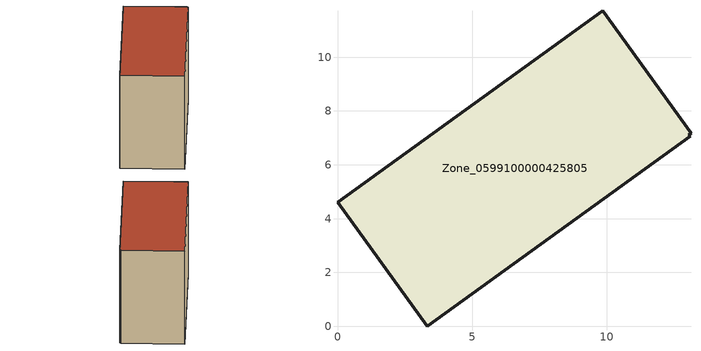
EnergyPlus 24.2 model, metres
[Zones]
Zone_0599100000425805
 floor ground (C_G): 13.13,7.18 13.06,7.12 13.11,7.05 3.33,0 0,4.62 9.85,11.72 z0
 wall outside (C_F): 13.13,7.18 9.85,11.72 0,4.62 3.33,0 13.11,7.05 13.06,7.12 13.13,7.18 z0:9.44
 roof outside (C_R): 13.06,7.12 13.13,7.18 9.85,11.72 0,4.62 3.33,0 13.11,7.05 z9.44
[BUILDING]
Pand.0599100000425805: North Axis=0; Terrain=City; Loads Convergence Tolerance Value=0.04; Temperature Convergence Tolerance Value=0.4; Solar Distribution=FullExterior; Maximum Number of Warmup Days=25; Minimum Number of Warmup Days=1
[Site:Location]
Rotterdam.The.Hague.AP_ZH_NLD Design_Conditions: Latitude=51.96; Longitude=4.45; Time Zone=1; Elevation=-4.5
[SITE:GROUNDTEMPERATURE:BUILDINGSURFACE]
18, 18, 18, 18, 18, 18, 18, 18, 18, 18, 18, 18
[MATERIAL] Thermal Absorptance=0.9; Solar Absorptance=0.7; Visible Absorptance=0.7
Name | Roughness | Thickness | Conductivity | Density | Specific Heat
G.TI.2006-2014 | MediumSmooth | 0.15 | 0.06 | 540 | 1210
F.TI.2006-2014 | Rough | 0.3 | 0.12 | 1920 | 840
R.TI.2006-2014 | MediumRough | 0.2 | 0.08 | 1500 | 1000
[CONSTRUCTION]
C_G: G.TI.2006-2014
C_F: F.TI.2006-2014
C_R: R.TI.2006-2014
[ZONE]
Zone_0599100000425805: Type=1; Multiplier=1; Ceiling Height=Autocalculate; Volume=Autocalculate; Floor Area=autocalculate; Part of Total Floor Area=Yes
[ZONEINFILTRATION:DESIGNFLOWRATE]
Infil_Zone_0599100000425805: Zone or ZoneList or Space or SpaceList=Zone_0599100000425805; Schedule=AlwaysOn; Design Flow Rate Calculation Method=Flow/Area; Flow Rate per Floor Area=0.0015; Constant Term Coefficient=1; Temperature Term Coefficient=0; Velocity Term Coefficient=0; Velocity Squared Term Coefficient=0
[HVACTEMPLATE:ZONE:IDEALLOADSAIRSYSTEM]
Zone_0599100000425805: Maximum Heating Supply Air Temperature=50; Minimum Cooling Supply Air Temperature=13; Maximum Heating Supply Air Humidity Ratio=0.0156; Minimum Cooling Supply Air Humidity Ratio=0.0077; Heating Limit=NoLimit; Cooling Limit=NoLimit; Dehumidification Control Type=ConstantSensibleHeatRatio; Cooling Sensible Heat Ratio=0.7; Dehumidification Setpoint=60; Humidification Control Type=None; Humidification Setpoint=30; Outdoor Air Method=None; Outdoor Air Flow Rate per Person=0.00944; Outdoor Air Flow Rate per Zone Floor Area=0; Outdoor Air Flow Rate per Zone=0; Demand Controlled Ventilation Type=None; Outdoor Air Economizer Type=NoEconomizer; Heat Recovery Type=None; Sensible Heat Recovery Effectiveness=0.7; Latent Heat Recovery Effectiveness=0.65
[ZONECONTROL:THERMOSTAT]
ThermostatControl_Zone_0599100000425805: Zone or ZoneList=Zone_0599100000425805; Control Type Schedule=DualSetpointControlType; Control 1=Thermostat_Zone_0599100000425805; Temperature Difference Between Cutout And Setpoint=0
[THERMOSTATSETPOINT:DUALSETPOINT]
Thermostat_Zone_0599100000425805: Heating Setpoint Temperature Schedule=HeatingSetpoint_Zone_0599100000425805; Cooling Setpoint Temperature Schedule=CoolingSetpoint_Zone_0599100000425805
[SCHEDULE:COMPACT]
HeatingSetpoint_Zone_0599100000425805: Through: 12/31, For: AllDays, Until: 24:00, 21
CoolingSetpoint_Zone_0599100000425805: Through: 12/31, For: AllDays, Until: 24:00, 24
DualSetpointControlType: Through: 12/31, For: AllDays, Until: 24:00, 4
AlwaysOn: Through: 12/31, For: AllDays, Until: 24:00, 1
